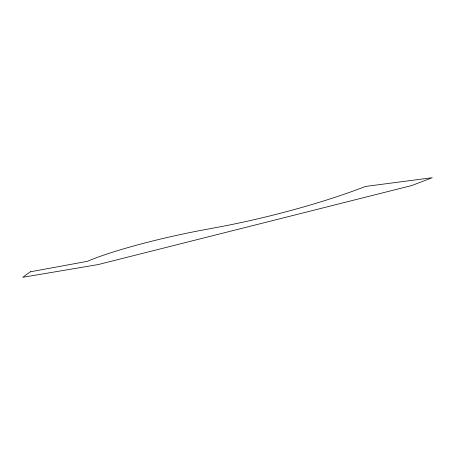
<?xml version="1.0" encoding="UTF-8"?>
<svg xmlns="http://www.w3.org/2000/svg" width="455" height="455" viewBox="0 0 455 455"><rect width="100%" height="100%" fill="white"/><g stroke="black" fill="none" stroke-linecap="round" stroke-linejoin="round"><path stroke-width="0.68" d="M30.337 271.806L22.75 277.3L98.234 264.554L411.86 185.509L432.25 177.7L365.49 186.448A161.531 26.68 -14 0 1 217.342 227.335L203.106 229.98A100.942 11.449 -12.8 0 0 87.468 261.312L30.337 271.806"/></g></svg>
